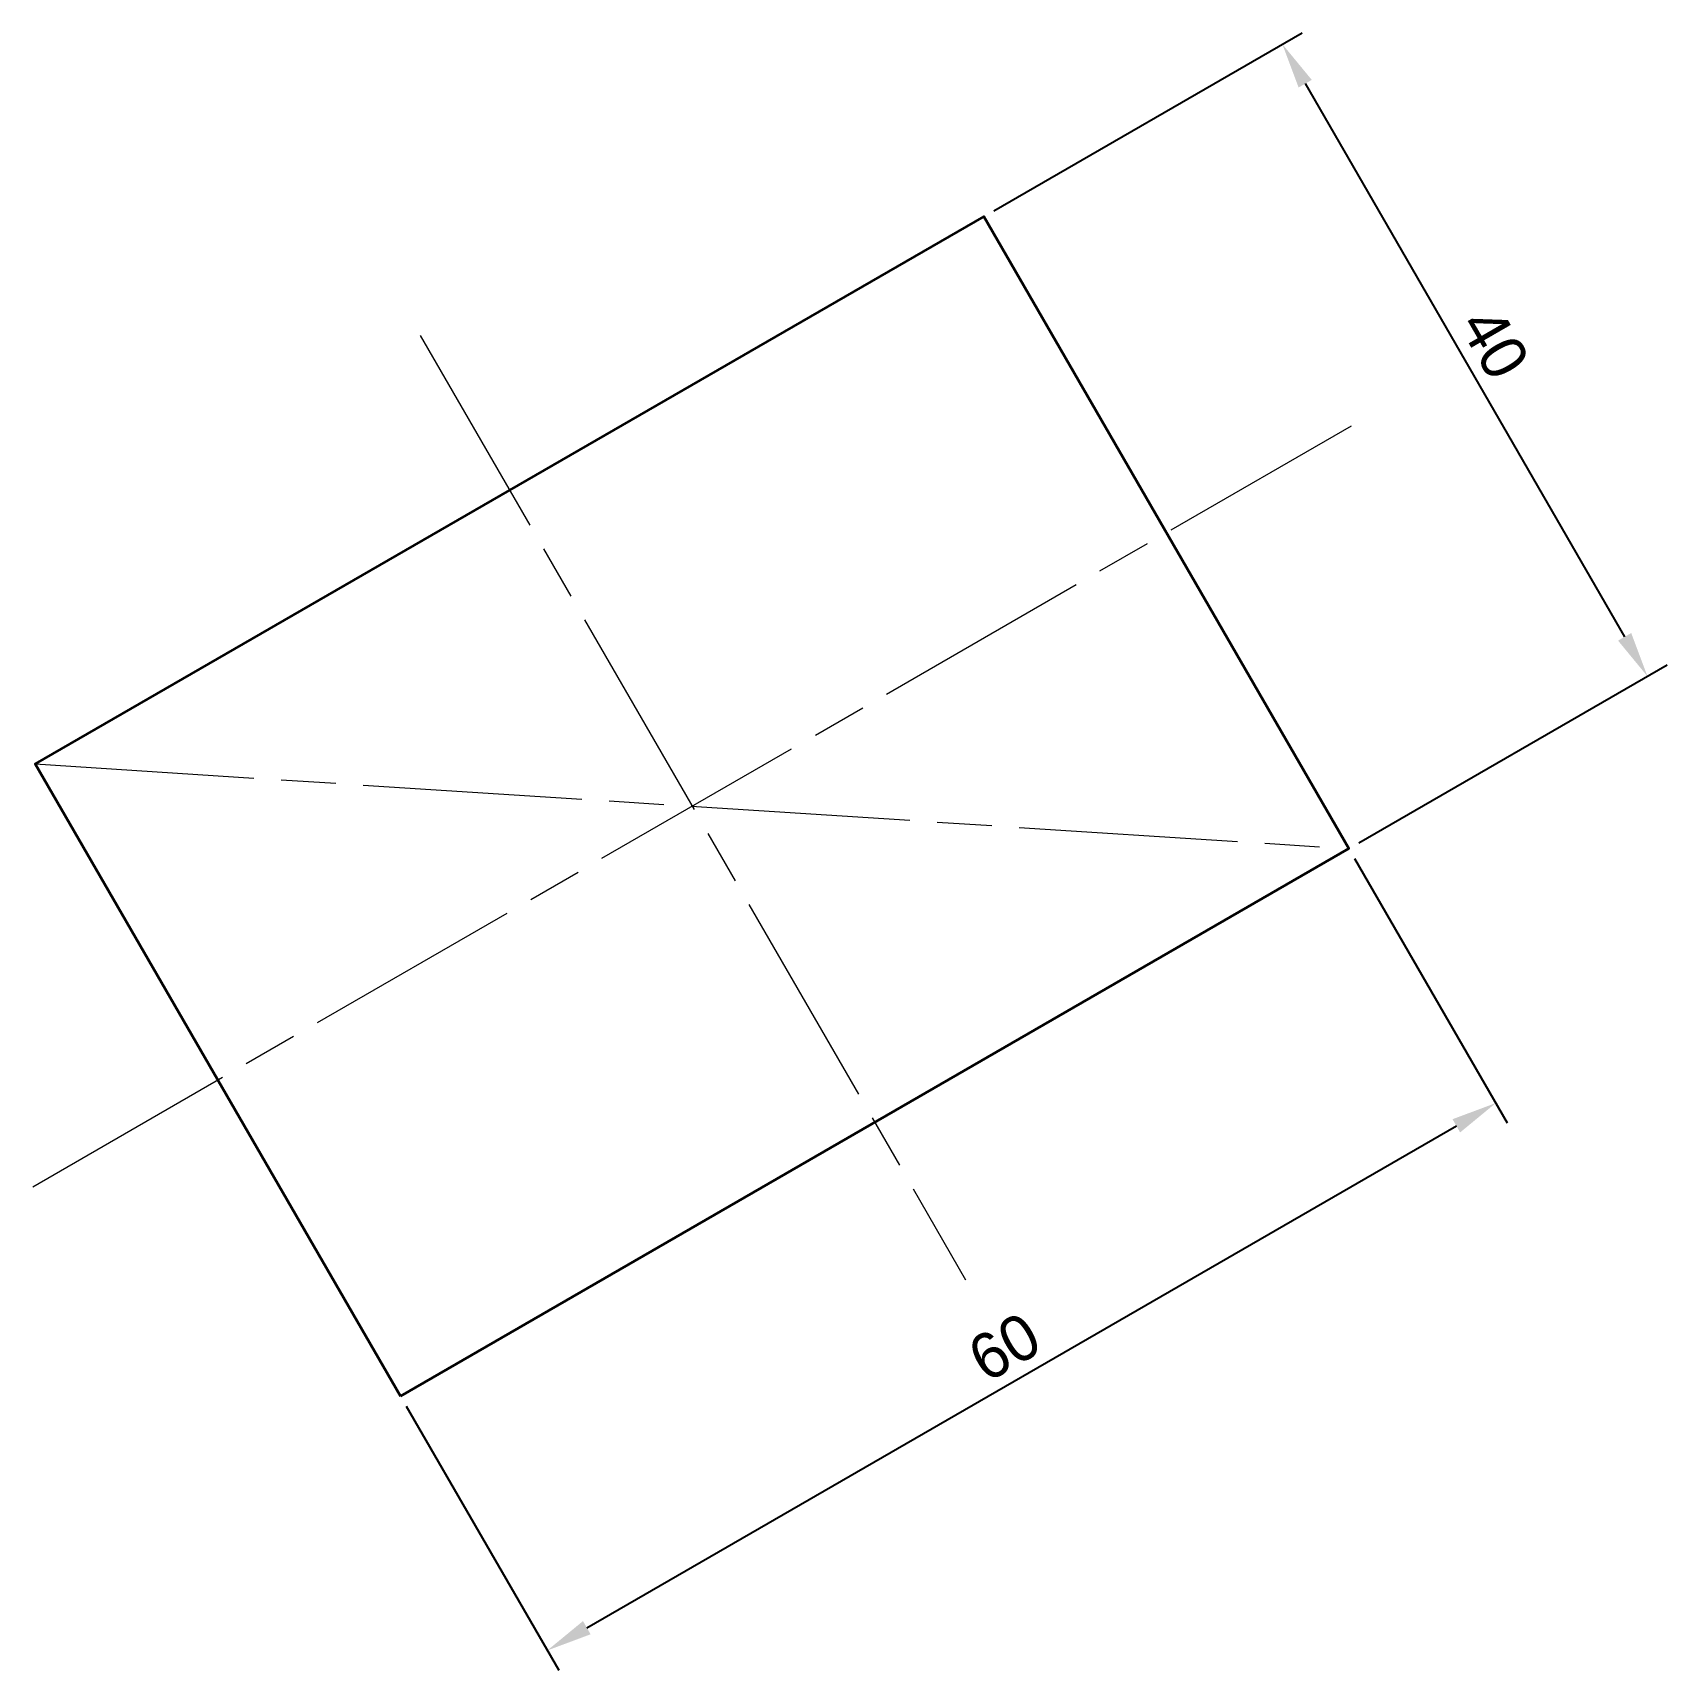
# Model space of a CAD drawing. Header units: millimetres. Extents: x 219.8 to 309.3, y -5.4 to 84.4.
import ezdxf

# ---------------------------------------------------------------- set-up
doc = ezdxf.new("R2010")
doc.units = ezdxf.units.MM
doc.header["$LTSCALE"] = 0.5
doc.header["$MEASUREMENT"] = 0
doc.header["$PDMODE"] = 2
doc.linetypes.add('ACAD_ISO08W100', pattern=[36, 24, -3, 6, -3])
doc.layers.get('0').update_dxf_attribs({"linetype": 'CONTINUOUS', "lineweight": 35})
doc.layers.get('Defpoints').update_dxf_attribs({"linetype": 'CONTINUOUS'})
doc.layers.add('Assi', color=7, linetype='ACAD_ISO08W100', lineweight=18)
doc.layers.add('Sottili', color=7, linetype='CONTINUOUS', lineweight=18)
doc.dimstyles.new('ISO-25', dxfattribs={"dimtxt": 2.5, "dimasz": 2.5, "dimexe": 1.25, "dimexo": 0.625, "dimtad": 1, "dimtxsty": 'Standard', "dimcen": 2.5, "dimadec": 0, "dimazin": 0, "dimtfac": 1, "dimtmove": 0, "dimatfit": 3, "dimfxl": 1, "dimarcsym": 0})

# ---------------------------------------------------------------- blocks, each defined once
blk = doc.blocks.new('*D10')
at = {"layer": 'Defpoints', "color": 0, "transparency": 16777216}
for p in [(271.856, 74.309), (308.207, 49.109), (291.856, 39.668)]:
    blk.add_point(p, dxfattribs=at)
at = {"layer": 'Sottili', "color": 0, "lineweight": -2, "transparency": 16777216}
for p, q in [((272.397, 74.622), (289.29, 84.375)), ((289.457, 81.585), (306.957, 51.274)), ((292.397, 39.981), (309.29, 49.734))]:
    blk.add_line(p, q, dxfattribs=at)
at = {"layer": 'Sottili', "color": 0, "transparency": 16777216}
for points in [[(289.818, 81.793), (289.097, 81.376), (288.207, 83.75)], [(307.318, 51.482), (306.597, 51.066), (308.207, 49.109)]]:
    blk.add_solid(points, dxfattribs=at)
at = {"layer": 'Sottili', "color": 0, "transparency": 16777216, "insert": (299.831, 67.367), "char_height": 2.5, "attachment_point": 5, "rotation": 300}
blk.add_mtext('40', dxfattribs=at)
blk = doc.blocks.new('*D11')
at = {"layer": 'Defpoints', "color": 0, "transparency": 16777216}
for p in [(291.856, 39.668), (299.903, 25.73), (239.894, 9.668)]:
    blk.add_point(p, dxfattribs=at)
at = {"layer": 'Sottili', "color": 0, "lineweight": -2, "transparency": 16777216}
for p, q in [((292.168, 39.127), (300.528, 24.648)), ((250.106, -3.02), (297.738, 24.48)), ((240.207, 9.127), (248.566, -5.352))]:
    blk.add_line(p, q, dxfattribs=at)
at = {"layer": 'Sottili', "color": 0, "transparency": 16777216}
for points in [[(297.529, 24.841), (297.946, 24.119), (299.903, 25.73)], [(249.898, -2.659), (250.315, -3.381), (247.941, -4.27)]]:
    blk.add_solid(points, dxfattribs=at)
at = {"layer": 'Sottili', "color": 0, "transparency": 16777216, "insert": (272.984, 12.354), "char_height": 2.5, "attachment_point": 5, "rotation": 30}
blk.add_mtext('60', dxfattribs=at)

msp = doc.modelspace()

# ---------------------------------------------------------------- linework, layer by layer
msp.add_lwpolyline([(239.894, 9.668), (291.856, 39.668), (271.856, 74.309), (219.894, 44.309)], close=True)
at = {"layer": 'Assi'}
for p, q in [((240.981, 67.785), (270.854, 16.045)), ((219.758, 21.137), (291.991, 62.84)), ((219.894, 44.309), (291.856, 39.668))]:
    msp.add_line(p, q, dxfattribs=at)

# ---------------------------------------------------------------- dimensions: what is measured, and where the dimension line sits
at = {"layer": 'Sottili'}
for p1, distance, picture, middle in [((271.856, 74.309), 18.881, '*D10', (299.831, 67.367)), ((239.894, 9.668), -16.094, '*D11', (272.984, 12.354))]:
    dim = msp.add_aligned_dim(p1=p1, p2=(291.856, 39.668), distance=distance, dimstyle='ISO-25', dxfattribs=at)
    dim.commit()
    dim.dimension.update_dxf_attribs({"geometry": picture, "text_midpoint": middle})

doc.saveas('drawing.dxf')
